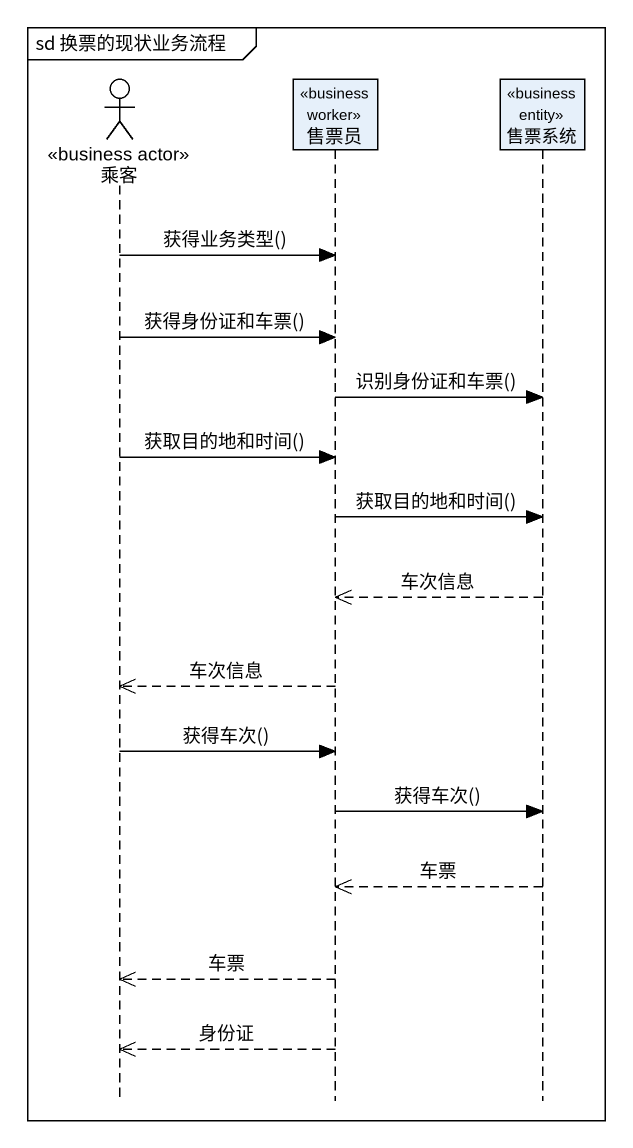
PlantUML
@startuml
mainframe sd 换票的现状业务流程
hide footbox
actor 乘客 <<business actor>>
participant 售票员 <<business worker>>
participant 售票系统 <<business entity>>

乘客 -> 售票员 : 获得业务类型()
乘客 -> 售票员 : 获得身份证和车票()
售票员 -> 售票系统 : 识别身份证和车票()
乘客 -> 售票员 : 获取目的地和时间()
售票员 -> 售票系统 : 获取目的地和时间()
售票系统 -->> 售票员 : 车次信息
售票员 -->> 乘客 : 车次信息
乘客 -> 售票员 : 获得车次()
售票员 -> 售票系统 : 获得车次()
售票系统 -->> 售票员 : 车票
售票员 -->> 乘客 : 车票
售票员 -->> 乘客 : 身份证
@enduml
